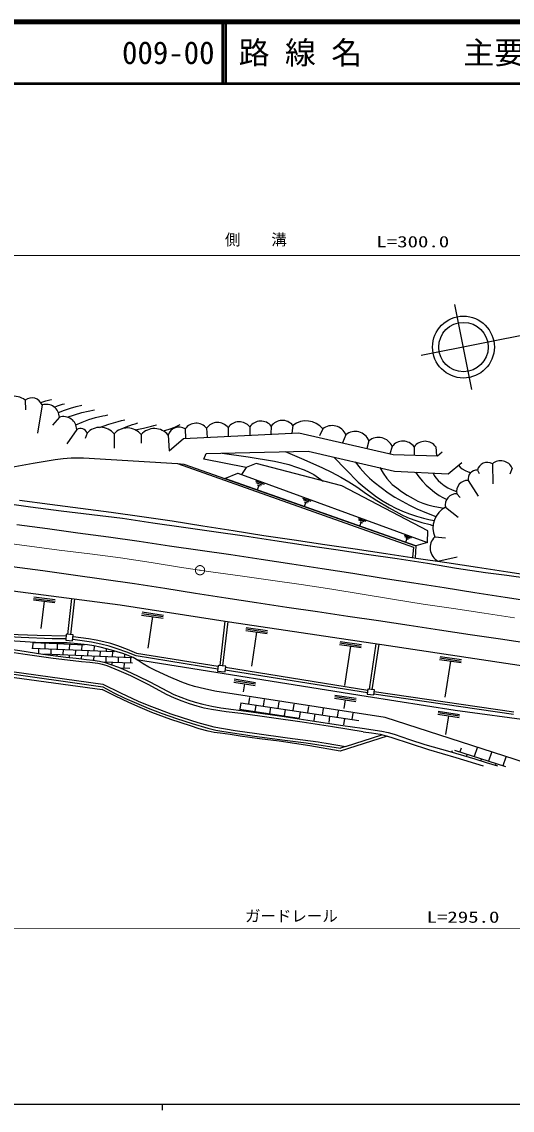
# Model space of a CAD drawing. Units: millimetres, scale not verified. Extents: x 40000 to 680000, y 20000 to 380000.
# Drawn here: x 145292 to 224656, y 204000 to 380000 of the extents above; entities that cross this region are included whole.
import ezdxf
from ezdxf.enums import TextEntityAlignment as Align

# ---------------------------------------------------------------- set-up
doc = ezdxf.new("R2010")
doc.units = ezdxf.units.MM
doc.header["$LTSCALE"] = 1000
doc.linetypes.add('CHAIN', pattern=[18.5, 12, -1.5, 3.5, -1.5])
for name, color, linetype, lineweight in [('M-BGD', 7, 'Continuous', 25), ('M-BMK', 2, 'CHAIN', 13), ('M-STR-HTXT', 7, 'Continuous', 13), ('M-TTL', 2, 'Continuous', 140), ('M-TTL-BAND', 7, 'Continuous', 25), ('M-TTL-LINE', 7, 'Continuous', 50)]:
    doc.layers.add(name, color=color, linetype=linetype, lineweight=lineweight)
doc.layers.add('M-TTL-TXT', color=7, linetype='Continuous')
doc.styles.add('ＭＳ ゴシック', font='')
doc.styles.get('ＭＳ ゴシック').set_extended_font_data('MS Gothic')

# ---------------------------------------------------------------- blocks, each defined once
blk = doc.blocks.new('BUHIN43')
at = {"layer": 'M-BMK'}
for radius in [746, 22.5]:
    blk.add_circle((0, 0), radius, dxfattribs=at)

msp = doc.modelspace()

# ---------------------------------------------------------------- linework, layer by layer
at = {"layer": 'M-BGD'}
for p, q in [((218137, 320534), (215388, 334261)), ((234412, 330932), (209899, 326023)), ((145847, 318833), (145886, 317236)), ((148595, 318034), (147866, 313454)), ((151389, 316056), (150251, 314793)), ((154183, 314078), (152580, 311768)), ((155859, 313474), (155548, 312614)), ((160234, 313372), (160262, 311039)), ((171484, 312612), (190149, 313523)), ((171720, 314159), (171762, 312626)), ((175206, 314274), (175278, 312797)), ((178691, 314388), (178671, 312963)), ((182177, 314502), (182182, 313134)), ((185663, 314617), (185612, 313302)), ((189149, 314731), (188970, 313466)), ((190149, 313523), (205383, 310026)), ((193986, 314161), (193466, 313064)), ((164610, 313271), (164626, 311858)), ((168985, 313169), (169162, 310648)), ((169125, 310617), (171484, 312612)), ((197730, 313212), (197207, 311903)), ((201474, 312263), (201110, 311007)), ((174728, 309280), (175132, 310195)), ((175132, 310195), (191643, 310584)), ((191643, 310584), (205624, 307346)), ((205217, 311313), (204842, 310150)), ((205383, 310026), (212564, 309829)), ((208767, 311285), (208789, 309933)), ((212317, 311257), (212411, 309833)), ((212564, 309829), (213295, 310461)), ((155303, 309489), (170467, 308572)), ((170467, 308572), (208679, 295064)), ((170467, 308572), (171539, 308487)), ((171539, 308487), (209049, 295267)), ((181600, 307914), (174728, 309280)), ((183220, 308586), (181600, 307914)), ((197078, 304950), (183220, 308586)), ((214261, 306889), (216515, 308740)), ((221435, 308533), (221516, 305260)), ((178136, 306162), (180279, 307012)), ((180279, 307012), (210946, 295797)), ((180279, 307012), (210946, 295797)), ((181600, 307914), (180865, 306798)), ((205624, 307346), (214261, 306889)), ((219025, 307493), (219282, 306974)), ((224656, 307806), (224269, 306871)), ((209049, 295267), (178136, 306162)), ((183109, 305746), (184510, 305234)), ((184206, 305078), (183237, 305432)), ((183642, 305032), (183374, 304300)), ((183396, 305122), (183889, 304942)), ((210998, 297662), (197078, 304950)), ((217530, 305830), (219128, 303285)), ((190739, 302970), (192047, 302491)), ((215702, 303669), (216219, 303077)), ((191763, 302346), (190859, 302676)), ((191237, 302303), (190987, 301619)), ((191007, 302387), (191467, 302219)), ((213874, 301507), (215908, 299908)), ((199734, 299703), (200949, 299258)), ((200685, 299123), (199846, 299430)), ((200197, 299084), (199965, 298449)), ((199983, 299162), (200410, 299006)), ((210946, 295797), (210998, 297662)), ((207192, 296988), (208313, 296578)), ((208069, 296453), (207294, 296737)), ((207618, 296417), (207404, 295831)), ((207421, 296489), (207816, 296345)), ((210946, 295797), (209049, 295267)), ((212107, 296697), (213831, 296531)), ((208679, 295064), (208518, 293382)), ((209049, 295267), (208954, 293322)), ((212635, 292782), (215754, 293467)), ((124995, 290492), (161189, 285705)), ((147246, 287015), (150718, 286572)), ((147183, 286519), (150655, 286076)), ((147214, 286767), (150686, 286324)), ((148919, 286298), (148357, 281887)), ((152760, 280936), (153409, 286734)), ((153207, 280886), (153855, 286675)), ((161189, 285705), (178928, 282985)), ((164690, 284072), (168153, 283563)), ((164726, 284319), (168189, 283810)), ((164763, 284566), (168226, 284057)), ((166421, 283817), (165673, 278724)), ((177393, 275902), (178229, 283093)), ((177840, 275850), (178674, 283024)), ((178928, 282985), (204658, 279141)), ((181572, 281833), (185033, 281315)), ((181609, 282080), (185070, 281562)), ((152494, 280962), (152398, 279987)), ((152398, 279987), (153527, 279876)), ((153623, 280851), (152494, 280962)), ((153527, 279876), (153623, 280851)), ((181535, 281586), (184996, 281068)), ((183266, 281327), (182442, 275818)), ((146937, 278737), (160308, 278184)), ((147058, 279607), (147021, 278734)), ((147058, 279607), (151037, 279442)), ((148016, 278693), (147984, 277917)), ((149047, 279524), (149011, 278651)), ((150006, 278610), (149970, 277737)), ((151037, 279442), (151001, 278569)), ((151037, 279442), (155383, 279262)), ((151996, 278528), (151959, 277655)), ((152034, 279457), (152032, 279401)), ((153026, 279360), (152990, 278487)), ((153985, 278446), (153949, 277573)), ((154024, 279379), (154021, 279319)), ((155016, 279277), (154980, 278404)), ((155975, 278363), (155939, 277490)), ((156998, 279007), (156970, 278322)), ((157964, 278281), (157928, 277408)), ((158975, 278611), (158959, 278240)), ((159954, 278199), (159918, 277326)), ((196729, 279313), (200191, 278796)), ((196766, 279561), (200228, 279043)), ((196803, 279808), (200265, 279290)), ((198460, 279055), (197506, 272674)), ((201556, 272070), (202653, 279441)), ((202001, 272003), (203098, 279374)), ((204658, 279141), (230831, 275225)), ((129725, 276508), (158412, 272455)), ((130568, 276793), (158421, 272903)), ((148884, 277782), (163114, 277193)), ((150965, 277696), (150957, 277511)), ((152954, 277614), (152940, 277259)), ((154944, 277532), (154923, 277020)), ((156933, 277449), (156906, 276786)), ((158399, 276514), (163193, 276316)), ((158923, 277367), (158887, 276494)), ((159882, 276453), (159867, 276109)), ((160913, 277285), (160877, 276412)), ((161871, 276370), (161835, 275497)), ((161925, 277666), (161907, 277243)), ((162902, 277202), (162866, 276329)), ((176996, 275335), (163788, 277469)), ((163846, 276892), (201044, 270940)), ((177060, 275729), (163852, 277863)), ((212912, 276894), (216373, 276376)), ((212949, 277141), (216410, 276623)), ((212986, 277388), (216447, 276871)), ((214642, 276635), (213770, 270799)), ((129956, 275946), (158329, 272029)), ((161231, 275522), (162804, 275457)), ((177084, 275938), (176977, 275000)), ((176977, 275000), (178189, 274861)), ((178297, 275799), (177084, 275938)), ((178189, 274861), (178297, 275799)), ((201211, 271484), (178206, 275168)), ((201274, 271880), (178270, 275563)), ((179603, 273236), (183058, 272677)), ((179643, 273483), (183098, 272924)), ((179683, 273730), (183138, 273171)), ((181331, 272957), (181116, 271632)), ((204120, 267485), (176526, 271783)), ((195964, 271140), (199423, 270607)), ((201307, 272105), (201191, 271302)), ((201191, 271302), (202244, 271151)), ((202360, 271954), (201307, 272105)), ((202244, 271151), (202360, 271954)), ((224855, 267974), (202262, 271282)), ((224910, 268370), (202320, 271677)), ((180762, 269886), (180603, 268836)), ((180723, 269892), (199834, 266995)), ((182117, 270756), (181958, 269705)), ((183154, 269524), (182994, 268473)), ((184508, 270393), (184349, 269343)), ((186900, 270031), (186740, 268980)), ((189291, 269668), (189132, 268618)), ((191682, 269306), (191523, 268255)), ((195887, 270646), (199347, 270113)), ((195925, 270893), (199385, 270360)), ((197617, 270379), (197394, 268932)), ((201044, 270940), (215424, 268672)), ((180525, 268848), (190174, 267385)), ((181799, 268655), (181792, 268609)), ((184190, 268292), (184185, 268259)), ((185545, 269161), (185386, 268111)), ((186581, 267930), (186578, 267910)), ((187936, 268799), (187777, 267748)), ((190327, 268436), (190168, 267386)), ((192719, 268074), (192561, 267037)), ((194073, 268943), (193914, 267893)), ((195110, 267711), (194955, 266687)), ((196465, 268581), (196306, 267530)), ((198856, 268218), (198697, 267168)), ((212606, 268044), (216063, 267499)), ((212645, 268291), (216102, 267746)), ((212684, 268538), (216141, 267993)), ((214335, 267771), (213859, 264754)), ((215424, 268672), (228213, 266967)), ((197501, 267349), (197348, 266338)), ((232808, 258215), (204120, 267485)), ((204398, 264501), (196803, 262058)), ((197663, 262832), (203571, 264727)), ((197663, 262832), (196850, 262571)), ((216376, 262552), (216183, 261953)), ((218958, 262597), (218507, 261203)), ((214956, 262131), (214896, 261945)), ((215308, 262235), (223538, 259578)), ((217345, 261578), (217239, 261249)), ((219670, 260827), (219581, 260553)), ((221282, 261847), (220832, 260452)), ((223607, 261096), (223157, 259701)), ((221994, 260077), (221923, 259857))]:
    msp.add_line(p, q, dxfattribs=at)
for points in [[(148377, 318442), (149197, 318705), (150045, 318913), (150065, 318918), (150084, 318922)], [(150592, 317664), (151070, 317894), (151577, 318070), (151887, 318145), (152201, 318209)], [(151225, 316821), (152201, 317205), (153205, 317534), (154115, 317771), (155033, 317980)], [(152648, 316072), (153808, 316466), (154995, 316804), (156028, 317033), (157070, 317231)], [(154030, 314816), (155066, 315269), (156130, 315668), (157251, 315993), (158392, 316261), (158794, 316348), (159206, 316435)], [(157874, 314420), (159359, 314917), (160869, 315358), (161408, 315500), (161949, 315639)], [(161183, 314064), (162187, 314489), (163209, 314856), (163646, 314995), (164085, 315129)], [(163647, 314029), (164974, 314286), (166301, 314604), (166687, 314706), (167082, 314811)], [(168206, 313830), (169147, 314111), (170075, 314452), (170507, 314653), (170940, 314876)], [(177701, 310255), (181950, 309632), (186192, 308950), (187362, 308701), (188519, 308393), (189748, 307999), (190969, 307545), (191774, 307190), (192551, 306783), (193332, 306283), (194084, 305735)], [(187913, 310496), (190931, 309217), (193934, 307879), (195436, 307154), (196909, 306377), (198215, 305626), (199499, 304819), (201095, 303688), (202731, 302603), (204734, 301424), (206766, 300299), (207730, 299866), (208728, 299484), (210050, 299057), (211390, 298687), (211612, 298629), (211844, 298568)], [(131470, 304371), (133775, 305248), (136101, 306068), (137819, 306601), (139556, 307076), (141569, 307559), (143594, 307983), (147134, 308630), (150700, 309220), (151980, 309377), (153263, 309475), (154278, 309498), (155303, 309489)], [(195797, 309622), (197734, 307577), (199710, 305578), (200687, 304728), (201705, 303923), (202714, 303188), (203758, 302502), (204786, 301903), (205842, 301356), (206908, 300872), (208008, 300439), (209156, 300053), (210322, 299725), (211167, 299523), (212015, 299340)], [(199220, 308829), (200036, 307816), (200895, 306844), (201580, 306178), (202314, 305549), (203431, 304674), (204583, 303848), (205680, 303134), (206818, 302467), (208012, 301840), (209231, 301268), (210756, 300618), (212304, 299994)], [(215972, 308294), (216228, 307994), (216529, 307737), (217015, 307458), (217536, 307229), (217721, 307156), (217907, 307084)], [(203216, 307904), (203766, 307011), (204361, 306160), (204784, 305659), (205252, 305199), (205963, 304615), (206722, 304069), (207648, 303456), (208602, 302895), (209388, 302504), (210200, 302167), (211014, 301894), (211846, 301678), (212728, 301506), (213617, 301363)], [(209021, 307166), (209548, 306414), (210127, 305692), (210724, 305089), (211372, 304520), (212088, 303945), (212838, 303420), (213429, 303073), (214046, 302751)], [(211856, 307016), (212048, 306612), (212296, 306232), (212671, 305833), (213101, 305465), (213663, 305024), (214252, 304638), (214935, 304311), (215657, 304033)], [(141758, 302267), (146697, 301573), (151652, 300919), (156609, 300343), (161568, 299721), (166503, 299005), (171444, 298269), (176385, 297573), (181334, 296870), (186264, 296130), (191204, 295383), (196137, 294645), (201080, 293913), (206015, 293189), (210955, 292432), (215637, 291660), (220329, 290948), (223776, 290514), (227217, 290021)], [(144906, 302652), (149855, 302021), (154812, 301378), (159756, 300716), (164706, 300020), (169639, 299282), (174576, 298510), (179502, 297728), (184440, 296954), (189372, 296210), (194319, 295488), (199256, 294768), (204198, 294030), (209130, 293288), (214074, 292549), (219008, 291815), (223952, 291073), (228883, 290326)], [(144491, 298719), (149436, 298053), (154389, 297376), (159331, 296690), (164281, 295993), (169220, 295286), (174167, 294569), (179103, 293842), (184048, 293104), (188981, 292356), (193922, 291597), (198853, 290830), (203792, 290056), (208721, 289282), (213661, 288507), (218591, 287738), (223531, 286975), (228464, 286224)], [(143732, 291897), (148679, 291254), (153632, 290585), (158571, 289886), (163516, 289149), (168447, 288392), (173388, 287623), (178318, 286857), (183261, 286103), (188195, 285362), (193140, 284627), (198076, 283896), (203022, 283164), (207957, 282428), (212902, 281687), (217837, 280948), (222782, 280211), (227718, 279483)], [(104751, 289666), (107415, 289332), (110087, 288936), (111586, 288661), (113082, 288326), (114249, 288007), (115406, 287628), (116753, 287101), (118079, 286517), (122623, 284463), (127176, 282412), (128727, 281716), (130300, 281075), (131489, 280659), (132695, 280300), (133889, 280009), (135095, 279776), (140030, 279059), (144965, 278313), (148691, 277766), (152435, 277278), (154091, 277083), (155748, 276893)], [(129030, 283571), (130818, 282782), (132629, 282048), (133544, 281735), (134485, 281476), (135618, 281241), (136773, 281063), (138499, 280872), (140230, 280740), (145213, 280498), (150201, 280294), (151309, 280282), (152426, 280277)], [(152465, 280674), (147807, 280777), (143144, 280941), (140554, 281113), (137969, 281344), (137452, 281394), (136935, 281445)], [(176526, 271783), (174875, 272124), (173243, 272521), (172222, 272830), (171220, 273197), (169012, 274144), (166819, 275150), (165871, 275644), (164944, 276195), (164143, 276713), (163310, 277178), (162508, 277533), (161669, 277837), (159826, 278385), (157977, 278873), (156971, 279084), (155945, 279238), (154290, 279434), (152633, 279570), (150473, 279554), (148317, 279599), (143346, 279917)], [(163788, 277469), (162277, 278072), (160745, 278618), (159416, 279017), (158070, 279359), (156585, 279671), (155089, 279924), (154321, 280033), (153552, 280135)], [(163892, 277857), (162384, 278493), (160842, 279079), (159710, 279444), (158561, 279750), (157330, 280003), (156086, 280197), (154838, 280363), (153591, 280532)], [(200516, 265203), (195590, 265977), (190649, 266734), (185715, 267459), (180766, 268129), (178384, 268425), (176003, 268782), (174828, 269018), (173657, 269315), (172454, 269689), (171261, 270122), (169988, 270650), (168739, 271233), (165856, 272767), (162951, 274245), (161046, 275071), (159105, 275847), (158372, 276066), (157624, 276226), (156297, 276404), (154946, 276523), (152667, 276766), (150392, 277068), (145456, 277766), (140523, 278515)], [(155748, 276893), (156819, 276778), (157891, 276602), (158814, 276376), (159731, 276089), (160962, 275622), (162170, 275100), (164102, 274207), (166006, 273261), (167936, 272227), (169902, 271242), (171024, 270764), (172170, 270341), (173372, 269962), (174590, 269642), (176027, 269334), (177482, 269084), (182420, 268419), (187365, 267712), (192298, 266976), (197235, 266227), (200399, 265792), (203562, 265297), (204566, 265077), (205556, 264799), (208010, 263937), (210491, 263130), (214545, 262006), (218583, 260824), (220435, 260252), (222285, 259672)], [(158421, 272903), (161267, 271497), (164142, 270144), (165845, 269431), (167580, 268770), (169389, 268100), (171226, 267483), (173793, 266712), (176373, 266001), (179846, 265421), (183334, 264901), (188274, 264238), (193226, 263550), (193869, 263458), (194522, 263363)], [(196803, 262058), (191887, 262907), (186956, 263701), (183780, 264060), (180612, 264479), (179005, 264746), (177389, 264954), (176410, 265093), (175442, 265291), (174005, 265683), (172574, 266134), (169438, 267196), (166321, 268315), (164454, 269098), (162609, 269936), (160464, 270962), (158329, 272029)], [(158412, 272455), (160189, 271516), (161990, 270633), (163849, 269804), (165731, 269030), (168007, 268160), (170316, 267341), (172856, 266523), (175408, 265764), (176700, 265461), (178016, 265215), (182928, 264501), (187850, 263847), (191318, 263397), (194789, 262886), (195815, 262729), (196850, 262571)], [(200516, 265203), (201897, 265027), (203273, 264792), (204240, 264555), (205195, 264258), (208149, 263276), (211126, 262350), (215530, 261025), (219948, 259708)], [(194522, 263363), (196095, 263109), (197663, 262832)]]:
    msp.add_lwpolyline(points, dxfattribs=at)
for radius in [5000, 4000]:
    msp.add_circle((216762, 327397), radius, dxfattribs=at)
for centre, radius, start, end in [((143992, 316311), 3130, 53.66321, 147.89438), ((146921, 317403), 1789, 20.66114, 126.92135), ((149251, 315997), 2139, 1.57495, 107.83515), ((152044, 314020), 2139, 1.57495, 107.83515), ((173506, 312909), 2180, 38.75025, 145.01045), ((176992, 313024), 2180, 38.75025, 145.01045), ((180477, 313138), 2180, 38.75025, 145.01045), ((183963, 313252), 2180, 38.75025, 145.01045), ((187449, 313367), 2180, 38.75025, 145.01045), ((191279, 311998), 3465, 38.63267, 127.9308), ((154794, 313148), 1114, 17.03095, 123.29115), ((158003, 311529), 2894, 39.55248, 137.78857), ((162378, 311427), 2894, 39.55248, 137.78857), ((166754, 311326), 2894, 39.55248, 137.78857), ((170724, 312639), 1818, 56.77132, 163.03153), ((195502, 312283), 2414, 22.64055, 128.90075), ((199246, 311333), 2414, 22.64055, 128.90075), ((202990, 310384), 2414, 22.64055, 128.90075), ((206982, 309968), 2219, 36.41653, 142.67674), ((210531, 309940), 2219, 36.41653, 142.67674), ((220620, 307109), 1640, 60.20387, 166.46407), ((222773, 306962), 2064, 24.1618, 130.42201), ((218901, 306101), 1398, 84.89895, 191.15915), ((217426, 304064), 1769, 86.6498, 192.91001), ((215598, 301903), 1769, 86.6498, 192.91001), ((215603, 298143), 3783, 117.19858, 202.47116), ((213839, 294937), 2469, 134.5472, 240.80741)]:
    msp.add_arc(centre, radius, start, end, dxfattribs=at)
at = {"layer": 'M-BMK'}
for points in [[(74663, 303375), (79631, 302918), (84608, 302445), (89570, 301943), (94540, 301415), (99499, 300877), (104468, 300341), (109427, 299807), (114394, 299262), (119351, 298695), (124315, 298102), (129266, 297490), (134225, 296859), (139171, 296214), (144126, 295556), (147742, 295072), (151367, 294584)], [(151367, 294584), (156318, 293962), (161272, 293300), (166205, 292566), (171141, 291782), (175873, 291062), (180625, 290399), (185567, 289730), (190515, 289030), (195445, 288263), (200379, 287456), (205302, 286643), (210238, 285854), (215170, 285101), (220113, 284357), (225044, 283603)]]:
    msp.add_lwpolyline(points, dxfattribs=at)
at = {"layer": 'M-STR-HTXT'}
for p, q in [((74798, 342189), (368931, 342273)), ((178136, 306162), (180279, 307012)), ((77840, 233324), (374813, 233408))]:
    msp.add_line(p, q, dxfattribs=at)
at = {"layer": 'M-TTL'}
msp.add_line((680000, 380000), (40000, 380000), dxfattribs=at)
at = {"layer": 'M-TTL-BAND'}
for p, q in [((40000, 205000), (579000, 205000)), ((168000, 205000), (168000, 204000))]:
    msp.add_line(p, q, dxfattribs=at)
at = {"layer": 'M-TTL-LINE'}
for p, q in [((177750, 380000), (177750, 370000)), ((178250, 380000), (178250, 370000)), ((40000, 370000), (680000, 370000))]:
    msp.add_line(p, q, dxfattribs=at)

# ---------------------------------------------------------------- block references
at = {"rotation": 0.01626}
msp.add_blockref('BUHIN43', (174133, 291318), dxfattribs=at)

# ---------------------------------------------------------------- texts
at = {"layer": 'M-STR-HTXT', "style": 'ＭＳ ゴシック'}
for s, p in [('側\u3000\u3000溝', (178174, 343306)), ('ガードレール', (181427, 233936))]:
    msp.add_text(s, height=1833, rotation=0.016, dxfattribs=at).set_placement(p, align=Align.BOTTOM_LEFT)
at = {"layer": 'M-STR-HTXT', "style": 'ＭＳ ゴシック', "width": 1.35}
for s, p in [('L=300.0', (202672, 342974)), ('L=295.0', (210795, 233762))]:
    msp.add_text(s, height=1833, rotation=0.016, dxfattribs=at).set_placement(p, align=Align.BOTTOM_LEFT)
at = {"layer": 'M-TTL-TXT', "style": 'ＭＳ ゴシック'}
for s, p in [('009-00', (161521, 375000)), ('路 線 名', (180380, 375000)), ('主要地方道柳井玖珂線', (216734, 375000))]:
    msp.add_text(s, height=3666, dxfattribs=at).set_placement(p, align=Align.MIDDLE_LEFT)

doc.saveas('drawing.dxf')
